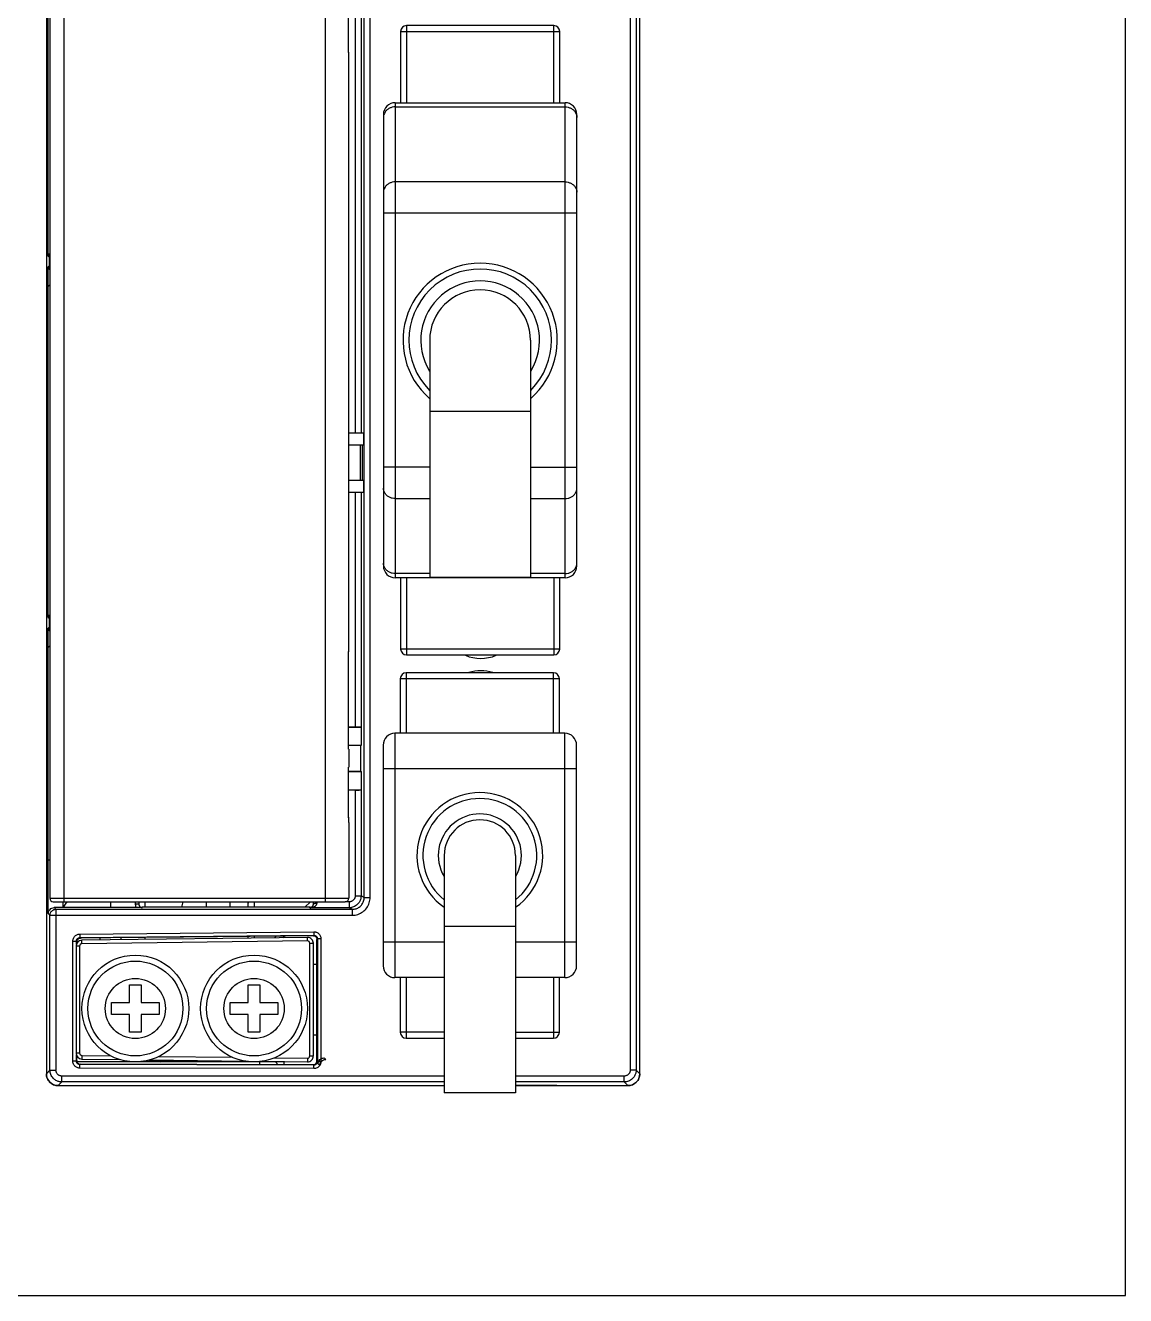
# Model space of a CAD drawing. Header units: millimetres. Extents: x 336 to 12810, y -1577 to 4105.
# Drawn here: x 8696.7 to 8789.4, y 1625.5 to 1732.6 of the extents above; entities that cross this region are included whole.
import ezdxf

# ---------------------------------------------------------------- set-up
doc = ezdxf.new("R2010")
doc.units = ezdxf.units.MM

msp = doc.modelspace()

# ---------------------------------------------------------------- linework, layer by layer
for p, q in [((8789.374, 1625.542), (8789.374, 1855.542)), ((8249.374, 1625.542), (8789.374, 1625.542))]:
    msp.add_line(p, q)
at = {"color": 7, "linetype": 'Continuous'}
for p, q in [((8698.442, 1803.135), (8698.442, 1644.24)), ((8748.442, 1644.24), (8748.442, 1803.135)), ((8747.637, 1770), (8747.637, 1644.546)), ((8748.137, 1769.517), (8748.137, 1644.546)), ((8699.927, 1751.74), (8699.927, 1658.74)), ((8721.927, 1751.74), (8721.927, 1658.74)), ((8698.727, 1751.44), (8698.727, 1659.04)), ((8725.222, 1659.1), (8725.222, 1751.381)), ((8725.722, 1659.1), (8725.722, 1751.381)), ((8698.607, 1713.142), (8698.607, 1746.905)), ((8723.896, 1730.52), (8723.896, 1738.59)), ((8723.901, 1730.532), (8723.901, 1738.59)), ((8724.46, 1736.733), (8724.46, 1698.24)), ((8724.959, 1736.741), (8724.959, 1698.24)), ((8741.192, 1732.59), (8728.792, 1732.59)), ((8728.792, 1732.59), (8728.792, 1726.09)), ((8741.192, 1726.09), (8741.192, 1732.59)), ((8728.292, 1732.09), (8741.692, 1732.09)), ((8728.292, 1732.09), (8728.292, 1726.09)), ((8741.692, 1726.09), (8741.692, 1732.09)), ((8723.896, 1730.52), (8723.901, 1730.532)), ((8723.927, 1680.26), (8723.927, 1729.92)), ((8727.842, 1726.09), (8727.842, 1686.04)), ((8727.842, 1726.09), (8742.142, 1726.09)), ((8742.142, 1686.04), (8742.142, 1726.09)), ((8726.842, 1725.09), (8726.842, 1687.04)), ((8727.842, 1725.733), (8742.142, 1725.733)), ((8743.142, 1687.04), (8743.142, 1725.09)), ((8742.142, 1719.414), (8727.842, 1719.414)), ((8743.142, 1716.772), (8726.842, 1716.772)), ((8698.607, 1713.142), (8698.67, 1713.079)), ((8698.67, 1713.079), (8698.67, 1712.302)), ((8698.67, 1712.302), (8698.608, 1712.24)), ((8698.608, 1710.606), (8698.608, 1712.24)), ((8698.727, 1710.725), (8698.607, 1710.605)), ((8698.607, 1682.692), (8698.607, 1710.605)), ((8730.742, 1706.065), (8730.742, 1686.065)), ((8739.242, 1706.065), (8739.242, 1686.065)), ((8739.242, 1700.065), (8730.742, 1700.065)), ((8725.152, 1698.24), (8723.927, 1698.24)), ((8725.152, 1698.24), (8725.152, 1697.24)), ((8723.927, 1697.24), (8725.152, 1697.24)), ((8724.882, 1697.24), (8724.882, 1694.24)), ((8725.082, 1694.24), (8725.082, 1697.24)), ((8730.742, 1695.359), (8726.842, 1695.359)), ((8739.242, 1695.359), (8743.142, 1695.359)), ((8725.152, 1694.24), (8723.927, 1694.24)), ((8725.152, 1694.24), (8725.152, 1693.24)), ((8725.152, 1693.24), (8723.927, 1693.24)), ((8724.46, 1693.24), (8724.46, 1673.453)), ((8724.959, 1693.24), (8724.959, 1673.445)), ((8727.842, 1692.716), (8730.742, 1692.716)), ((8739.242, 1692.716), (8742.142, 1692.716)), ((8730.742, 1686.398), (8727.842, 1686.398)), ((8742.142, 1686.398), (8739.242, 1686.398)), ((8742.142, 1686.04), (8727.842, 1686.04)), ((8728.292, 1686.04), (8728.292, 1680.04)), ((8728.792, 1686.04), (8728.792, 1679.54)), ((8739.242, 1686.065), (8730.742, 1686.065)), ((8741.192, 1686.04), (8741.192, 1679.54)), ((8741.692, 1680.04), (8741.692, 1686.04)), ((8698.442, 1684.74), (8698.481, 1684.74)), ((8698.481, 1675.74), (8698.481, 1684.74)), ((8698.607, 1682.692), (8698.67, 1682.629)), ((8698.67, 1682.629), (8698.67, 1681.852)), ((8698.67, 1681.852), (8698.608, 1681.79)), ((8698.608, 1680.156), (8698.608, 1681.79)), ((8698.727, 1680.275), (8698.607, 1680.155)), ((8698.607, 1662.24), (8698.607, 1680.155)), ((8741.692, 1680.04), (8728.292, 1680.04)), ((8723.896, 1671.59), (8723.896, 1679.661)), ((8723.901, 1679.648), (8723.896, 1679.661)), ((8723.901, 1671.59), (8723.901, 1679.649)), ((8728.792, 1679.54), (8741.192, 1679.54)), ((8728.767, 1678.04), (8728.767, 1672.94)), ((8741.167, 1678.04), (8728.767, 1678.04)), ((8741.167, 1672.94), (8741.167, 1678.04)), ((8728.267, 1677.54), (8728.267, 1672.94)), ((8741.667, 1677.54), (8728.267, 1677.54)), ((8741.667, 1672.94), (8741.667, 1677.54)), ((8698.442, 1675.74), (8698.481, 1675.74)), ((8724.46, 1673.453), (8723.901, 1673.453)), ((8724.998, 1673.425), (8723.901, 1673.425)), ((8724.959, 1673.445), (8724.998, 1673.425)), ((8724.998, 1671.931), (8724.998, 1673.425)), ((8727.817, 1672.94), (8727.817, 1652.34)), ((8742.117, 1672.94), (8727.817, 1672.94)), ((8742.117, 1652.34), (8742.117, 1672.94)), ((8723.896, 1671.59), (8723.927, 1671.59)), ((8723.901, 1671.931), (8724.998, 1671.931)), ((8724.942, 1671.903), (8723.901, 1671.903)), ((8723.927, 1671.59), (8723.927, 1670.09)), ((8724.942, 1671.903), (8724.998, 1671.931)), ((8724.942, 1669.703), (8724.942, 1671.903)), ((8726.817, 1671.94), (8726.817, 1653.34)), ((8743.117, 1653.34), (8743.117, 1671.94)), ((8723.896, 1666.02), (8723.896, 1670.09)), ((8723.896, 1670.09), (8723.927, 1670.09)), ((8723.901, 1666.032), (8723.901, 1670.09)), ((8724.942, 1669.703), (8723.901, 1669.703)), ((8724.998, 1669.675), (8723.901, 1669.675)), ((8724.942, 1669.703), (8724.998, 1669.675)), ((8724.998, 1668.181), (8724.998, 1669.675)), ((8743.117, 1669.94), (8726.817, 1669.94)), ((8723.901, 1668.181), (8724.998, 1668.181)), ((8724.46, 1668.153), (8723.901, 1668.153)), ((8724.46, 1668.153), (8724.46, 1659.232)), ((8724.959, 1668.161), (8724.998, 1668.181)), ((8724.959, 1668.161), (8724.959, 1659.232)), ((8723.896, 1666.02), (8723.901, 1666.032)), ((8723.927, 1665.42), (8723.927, 1659.04)), ((8698.727, 1662.24), (8698.607, 1662.24)), ((8698.608, 1657.741), (8698.608, 1662.24)), ((8731.967, 1662.64), (8731.967, 1642.64)), ((8737.967, 1662.64), (8737.967, 1642.64)), ((8698.727, 1659.04), (8723.927, 1659.04)), ((8699.027, 1658.74), (8723.627, 1658.74)), ((8699.842, 1658.74), (8699.842, 1658.24)), ((8700.155, 1658.74), (8699.842, 1658.24)), ((8703.842, 1658.74), (8703.842, 1658.24)), ((8705.937, 1658.74), (8705.937, 1658.546)), ((8706.237, 1658.546), (8705.937, 1658.546)), ((8706.237, 1658.74), (8706.237, 1658.546)), ((8706.742, 1658.74), (8706.742, 1658.279)), ((8709.855, 1658.279), (8709.962, 1658.74)), ((8711.942, 1658.279), (8711.942, 1658.74)), ((8713.942, 1658.279), (8713.942, 1658.74)), ((8715.442, 1658.279), (8715.442, 1658.74)), ((8715.942, 1658.74), (8715.942, 1658.279)), ((8720.231, 1658.279), (8720.692, 1658.74)), ((8723.96, 1658.732), (8723.627, 1658.732)), ((8723.96, 1658.732), (8723.96, 1658.232)), ((8724.46, 1659.232), (8724.959, 1659.232)), ((8725.222, 1659.1), (8724.959, 1659.232)), ((8725.222, 1659.1), (8725.722, 1659.1)), ((8698.608, 1657.741), (8698.748, 1657.601)), ((8698.748, 1657.601), (8724.222, 1657.601)), ((8698.748, 1644.546), (8698.748, 1657.601)), ((8699.108, 1658.24), (8699.248, 1658.101)), ((8706.021, 1658.24), (8699.108, 1658.24)), ((8699.248, 1658.101), (8724.222, 1658.101)), ((8699.248, 1658.101), (8699.248, 1644.546)), ((8720.681, 1658.279), (8706.504, 1658.279)), ((8706.537, 1658.246), (8706.504, 1658.279)), ((8720.634, 1658.232), (8720.681, 1658.279)), ((8723.96, 1658.232), (8720.634, 1658.232)), ((8724.222, 1658.101), (8723.96, 1658.232)), ((8724.222, 1658.101), (8724.222, 1657.601)), ((8737.967, 1656.64), (8731.967, 1656.64)), ((8700.671, 1645.318), (8700.671, 1655.415)), ((8700.671, 1655.415), (8700.971, 1655.415)), ((8700.971, 1655.14), (8700.971, 1655.415)), ((8701.004, 1655.223), (8701.004, 1655.382)), ((8701.029, 1655.261), (8701.03, 1655.383)), ((8701.265, 1656.015), (8720.97, 1656.209)), ((8701.265, 1656.015), (8701.268, 1655.715)), ((8701.268, 1655.715), (8720.973, 1655.909)), ((8720.436, 1655.734), (8701.436, 1655.497)), ((8701.44, 1655.197), (8701.436, 1655.497)), ((8720.44, 1655.434), (8701.44, 1655.197)), ((8702.942, 1655.698), (8702.942, 1655.515)), ((8704.742, 1655.538), (8704.742, 1655.715)), ((8706.742, 1655.735), (8706.742, 1655.563)), ((8715.442, 1655.672), (8715.442, 1655.819)), ((8715.942, 1655.824), (8715.942, 1655.678)), ((8717.651, 1655.699), (8717.794, 1655.842)), ((8718.367, 1655.708), (8718.508, 1655.849)), ((8720.44, 1655.434), (8720.436, 1655.734)), ((8720.642, 1645.747), (8720.642, 1655.234)), ((8720.642, 1655.234), (8720.942, 1655.234)), ((8720.942, 1645.747), (8720.942, 1655.234)), ((8720.97, 1656.209), (8720.973, 1655.909)), ((8721.242, 1655.576), (8721.276, 1655.609)), ((8721.242, 1645.29), (8721.242, 1655.565)), ((8721.276, 1655.609), (8721.276, 1645.269)), ((8721.576, 1655.609), (8721.276, 1655.609)), ((8721.576, 1655.609), (8721.576, 1645.269)), ((8731.967, 1655.34), (8726.817, 1655.34)), ((8743.117, 1655.34), (8737.967, 1655.34)), ((8700.942, 1654.997), (8700.942, 1645.984)), ((8701.242, 1654.997), (8700.942, 1654.997)), ((8701.242, 1654.997), (8701.242, 1645.984)), ((8720.942, 1653.49), (8721.242, 1653.49)), ((8731.967, 1652.34), (8727.817, 1652.34)), ((8728.267, 1652.34), (8728.267, 1647.74)), ((8728.767, 1652.34), (8728.767, 1647.24)), ((8742.117, 1652.34), (8737.967, 1652.34)), ((8741.167, 1652.34), (8741.167, 1647.24)), ((8741.667, 1647.74), (8741.667, 1652.34)), ((8705.442, 1650.24), (8705.442, 1651.74)), ((8705.442, 1651.74), (8706.442, 1651.74)), ((8706.442, 1651.74), (8706.442, 1650.24)), ((8715.442, 1651.74), (8716.442, 1651.74)), ((8715.442, 1650.24), (8715.442, 1651.74)), ((8716.442, 1651.74), (8716.442, 1650.24)), ((8703.942, 1649.24), (8703.942, 1650.24)), ((8703.942, 1650.24), (8705.442, 1650.24)), ((8706.442, 1650.24), (8707.942, 1650.24)), ((8707.942, 1650.24), (8707.942, 1649.24)), ((8713.942, 1650.24), (8715.442, 1650.24)), ((8713.942, 1649.24), (8713.942, 1650.24)), ((8716.442, 1650.24), (8717.942, 1650.24)), ((8717.942, 1650.24), (8717.942, 1649.24)), ((8705.442, 1649.24), (8703.942, 1649.24)), ((8705.442, 1647.74), (8705.442, 1649.24)), ((8706.442, 1649.24), (8706.442, 1647.74)), ((8707.942, 1649.24), (8706.442, 1649.24)), ((8715.442, 1649.24), (8713.942, 1649.24)), ((8715.442, 1647.74), (8715.442, 1649.24)), ((8717.942, 1649.24), (8716.442, 1649.24)), ((8716.442, 1649.24), (8716.442, 1647.74)), ((8706.442, 1647.74), (8705.442, 1647.74)), ((8716.442, 1647.74), (8715.442, 1647.74)), ((8731.967, 1647.74), (8728.267, 1647.74)), ((8737.967, 1647.74), (8741.667, 1647.74)), ((8721.242, 1647.49), (8720.942, 1647.49)), ((8728.767, 1647.24), (8731.967, 1647.24)), ((8737.967, 1647.24), (8741.167, 1647.24)), ((8701.242, 1645.984), (8700.942, 1645.984)), ((8700.971, 1645.318), (8700.971, 1645.841)), ((8701.004, 1645.351), (8701.004, 1645.758)), ((8701.005, 1645.351), (8701.006, 1645.755)), ((8701.44, 1645.784), (8701.436, 1645.484)), ((8701.44, 1645.784), (8703.878, 1645.754)), ((8707.902, 1645.703), (8714.145, 1645.625)), ((8717.649, 1645.582), (8720.44, 1645.547)), ((8720.44, 1645.547), (8720.436, 1645.247)), ((8720.642, 1645.747), (8720.942, 1645.747)), ((8721.98, 1645.44), (8721.847, 1645.573)), ((8698.748, 1644.546), (8698.442, 1644.24)), ((8698.748, 1644.546), (8699.248, 1644.546)), ((8700.671, 1645.318), (8700.971, 1645.318)), ((8718.442, 1645.24), (8701.034, 1645.24)), ((8701.269, 1644.718), (8701.27, 1645.018)), ((8720.974, 1644.67), (8701.269, 1644.718)), ((8701.303, 1645.051), (8701.27, 1645.018)), ((8720.975, 1644.97), (8701.27, 1645.018)), ((8720.942, 1644.997), (8701.303, 1645.051)), ((8701.436, 1645.484), (8704.647, 1645.444)), ((8707.137, 1645.413), (8715.215, 1645.312)), ((8707.242, 1645.412), (8707.242, 1645.34)), ((8707.242, 1645.34), (8712.442, 1645.34)), ((8708.064, 1645.24), (8708.174, 1645.34)), ((8711.411, 1645.36), (8711.411, 1645.24)), ((8711.442, 1645.359), (8711.442, 1645.24)), ((8714.855, 1645.317), (8714.883, 1645.286)), ((8716.442, 1645.009), (8716.442, 1645.24)), ((8716.559, 1645.295), (8720.436, 1645.247)), ((8717.978, 1645.005), (8717.742, 1645.24)), ((8718.15, 1645.24), (8718.15, 1645.275)), ((8718.442, 1645.272), (8718.442, 1645.004)), ((8720.975, 1644.97), (8720.942, 1645.003)), ((8720.974, 1644.67), (8720.975, 1644.97)), ((8721.276, 1645.269), (8721.242, 1645.303)), ((8721.576, 1645.269), (8721.276, 1645.269)), ((8721.338, 1645.082), (8721.48, 1644.941)), ((8748.137, 1644.546), (8747.637, 1644.546)), ((8748.137, 1644.546), (8748.442, 1644.24)), ((8699.748, 1643.546), (8699.442, 1643.24)), ((8731.967, 1644.046), (8699.748, 1644.046)), ((8699.748, 1643.546), (8699.748, 1644.046)), ((8731.967, 1643.546), (8699.748, 1643.546)), ((8747.137, 1644.046), (8737.967, 1644.046)), ((8747.137, 1643.546), (8737.967, 1643.546)), ((8747.137, 1643.546), (8747.137, 1644.046)), ((8747.137, 1643.546), (8747.443, 1643.24)), ((8699.442, 1643.24), (8731.967, 1643.24)), ((8737.967, 1642.64), (8731.967, 1642.64)), ((8737.967, 1643.279), (8741.442, 1643.279)), ((8737.967, 1643.24), (8747.442, 1643.24)), ((8741.442, 1643.24), (8741.442, 1643.279))]:
    msp.add_line(p, q, dxfattribs=at)
for centre, radius in [((8705.942, 1649.74), 4.5), ((8715.942, 1649.74), 4.5), ((8705.942, 1649.74), 4), ((8715.942, 1649.74), 4), ((8705.942, 1649.74), 2.537), ((8715.942, 1649.74), 2.537)]:
    msp.add_circle(centre, radius, dxfattribs=at)
for centre, radius, start, end in [((8728.792, 1732.09), 0.5, 90, 180), ((8741.192, 1732.09), 0.5, 0, 90), ((8727.842, 1725.09), 1, 90, 180), ((8742.142, 1725.09), 1, 0, 90), ((8734.992, 1706.065), 6.5, 311.03496, 228.96504), ((8734.992, 1706.065), 6, 315.2713, 224.72879), ((8734.992, 1706.065), 5, 328.70037, 211.29963), ((8734.992, 1706.065), 4.25, 0, 180), ((8727.842, 1687.04), 1, 180, 270), ((8742.142, 1687.04), 1, 270, 0), ((8728.792, 1680.04), 0.5, 180, 270), ((8741.192, 1680.04), 0.5, 270, 0), ((8735.042, 1682.565), 3.317, 247.10304, 292.90247), ((8728.767, 1677.54), 0.5, 90, 180), ((8735.042, 1674.89), 3.317, 72.26015, 107.76051), ((8741.167, 1677.54), 0.5, 0, 90), ((8727.817, 1671.94), 1, 90, 180), ((8742.117, 1671.94), 1, 0, 90), ((8734.967, 1662.64), 5.3, 304.6163, 235.37235), ((8734.967, 1662.64), 4.8, 308.77013, 231.25459), ((8734.967, 1662.64), 3.5, 329.56273, 210.43727), ((8734.967, 1662.64), 3, 0, 180), ((8699.027, 1659.04), 0.3, 180, 270), ((8723.627, 1659.04), 0.3, 270, 0), ((8701.442, 1654.997), 0.5, 90.71616, 180), ((8701.442, 1654.997), 0.2, 90.71616, 180), ((8720.442, 1655.234), 0.5, 0, 90.71616), ((8720.442, 1655.234), 0.2, 0, 90.71616), ((8727.817, 1653.34), 1, 180, 270), ((8742.117, 1653.34), 1, 270, 0), ((8728.767, 1647.74), 0.5, 180, 270), ((8741.167, 1647.74), 0.5, 270, 0), ((8701.442, 1645.984), 0.5, 180, 269.28384), ((8701.442, 1645.984), 0.2, 180, 269.28384), ((8720.442, 1645.747), 0.5, 269.28384, 0), ((8720.442, 1645.747), 0.2, 269.28384, 0), ((8707.242, 1645.84), 0.5, 246.36286, 270), ((8699.442, 1644.24), 1, 180, 270), ((8747.442, 1644.24), 1, 270, 0)]:
    msp.add_arc(centre, radius, start, end, dxfattribs=at)
for points, start_tangent, end_tangent in [([(8723.927, 1729.92), (8723.919, 1730.232), (8723.896, 1730.52)], (-0.0000029, 1), (-0.1048733, 0.9944856)), ([(8723.902, 1730.52), (8723.901, 1730.534)], (-0.0854524, 0.9963423), (-0.0874217, 0.9961714)), ([(8723.927, 1729.919), (8723.926, 1730.081), (8723.912, 1730.382), (8723.902, 1730.52)], (0.0000387, 1), (-0.0854524, 0.9963423)), ([(8726.877, 1725.08), (8726.842, 1724.852)], (-0.2906709, -0.9568231), (0, -1)), ([(8727.842, 1725.733), (8727.584, 1725.703), (8727.342, 1725.615), (8727.135, 1725.475), (8726.976, 1725.292), (8726.877, 1725.08)], (-1, 0), (-0.2906709, -0.9568231)), ([(8742.142, 1725.733), (8742.401, 1725.703), (8742.642, 1725.615), (8742.85, 1725.475), (8743.009, 1725.292), (8743.108, 1725.08)], (1, 0), (0.2906708, -0.9568231)), ([(8743.108, 1725.08), (8743.142, 1724.852)], (0.2906708, -0.9568231), (0, -1)), ([(8727.842, 1719.414), (8727.584, 1719.384), (8727.342, 1719.296), (8727.135, 1719.157), (8726.976, 1718.974), (8726.877, 1718.762), (8726.842, 1718.534)], (-1, 0), (0, -1)), ([(8742.142, 1719.414), (8742.401, 1719.384), (8742.642, 1719.296), (8742.85, 1719.157), (8743.009, 1718.974), (8743.108, 1718.762), (8743.142, 1718.534)], (1, 0), (0, -1)), ([(8698.607, 1713.142), (8698.647, 1713.292), (8698.723, 1713.379)], (0, 1), (0.7901736, 0.612883)), ([(8698.723, 1713.25), (8698.71, 1713.229), (8698.67, 1713.079)], (-0.5690217, -0.8223225), (-0.0003046, -1)), ([(8698.67, 1713.079), (8698.715, 1713.078), (8698.727, 1713.079)], (0.9282475, -0.3719631), (0.9996401, 0.0268277)), ([(8698.722, 1712.005), (8698.648, 1712.09), (8698.608, 1712.24)], (-0.7849729, 0.6195301), (0, 1)), ([(8698.728, 1712.302), (8698.694, 1712.303), (8698.67, 1712.302)], (-0.9991369, -0.0415377), (-0.9292574, -0.369433)), ([(8698.723, 1712.131), (8698.71, 1712.152), (8698.67, 1712.302)], (-0.5690216, 0.8223226), (-0.0003046, 1)), ([(8727.842, 1692.716), (8727.584, 1692.746), (8727.342, 1692.834), (8727.135, 1692.974), (8726.976, 1693.157), (8726.877, 1693.369), (8726.842, 1693.597)], (-1, 0), (0, 1)), ([(8742.142, 1692.716), (8742.401, 1692.746), (8742.642, 1692.834), (8742.85, 1692.974), (8743.009, 1693.157), (8743.108, 1693.369), (8743.142, 1693.597)], (1, 0), (0, 1)), ([(8727.842, 1686.398), (8727.584, 1686.428), (8727.342, 1686.516), (8727.135, 1686.656), (8726.976, 1686.838), (8726.877, 1687.051), (8726.842, 1687.279)], (-1, 0), (0, 1)), ([(8743.108, 1687.051), (8743.142, 1687.279)], (0.2906709, 0.9568231), (0, 1)), ([(8742.142, 1686.398), (8742.401, 1686.428), (8742.642, 1686.516), (8742.85, 1686.656), (8743.009, 1686.838), (8743.108, 1687.051)], (1, 0), (0.2906709, 0.9568231)), ([(8698.607, 1682.692), (8698.647, 1682.842), (8698.723, 1682.929)], (0, 1), (0.7901736, 0.612883)), ([(8698.723, 1682.8), (8698.71, 1682.779), (8698.67, 1682.629)], (-0.5690217, -0.8223225), (-0.0003046, -1)), ([(8698.67, 1682.629), (8698.715, 1682.628), (8698.727, 1682.629)], (0.9282475, -0.3719631), (0.9996401, 0.0268277)), ([(8698.722, 1681.555), (8698.648, 1681.64), (8698.608, 1681.79)], (-0.7849729, 0.6195301), (0, 1)), ([(8698.728, 1681.852), (8698.694, 1681.853), (8698.67, 1681.852)], (-0.9991369, -0.0415377), (-0.9292574, -0.369433)), ([(8698.723, 1681.681), (8698.71, 1681.702), (8698.67, 1681.852)], (-0.5690216, 0.8223226), (-0.0003046, 1)), ([(8723.896, 1679.661), (8723.919, 1679.953), (8723.927, 1680.26)], (0.1048684, 0.9944861), (0.0001261, 1)), ([(8723.902, 1679.661), (8723.912, 1679.787), (8723.925, 1680.088), (8723.927, 1680.26)], (0.085413, 0.9963456), (0.000108, 1)), ([(8723.901, 1679.647), (8723.902, 1679.661)], (0.0873967, 0.9961736), (0.085413, 0.9963456)), ([(8724.959, 1673.445), (8724.916, 1673.448), (8724.807, 1673.45), (8724.647, 1673.452), (8724.46, 1673.453)], (-0.8944817, 0.4471046), (-1, 0)), ([(8724.46, 1668.153), (8724.647, 1668.154), (8724.807, 1668.155), (8724.916, 1668.158), (8724.959, 1668.161)], (1, 0), (0.8944817, 0.4471046)), ([(8723.927, 1665.42), (8723.919, 1665.732), (8723.896, 1666.02)], (-0.0000029, 1), (-0.1048733, 0.9944856)), ([(8723.902, 1666.02), (8723.901, 1666.034)], (-0.0854524, 0.9963423), (-0.0874217, 0.9961714)), ([(8723.927, 1665.419), (8723.926, 1665.581), (8723.912, 1665.882), (8723.902, 1666.02)], (0.0000387, 1), (-0.0854524, 0.9963423)), ([(8705.937, 1658.546), (8705.941, 1658.477), (8705.955, 1658.403), (8705.98, 1658.323)], (0.0000101, -1), (0.371418, -0.9284658)), ([(8706.237, 1658.546), (8706.239, 1658.509), (8706.247, 1658.47), (8706.262, 1658.427)], (0.0003111, -1), (0.3949433, -0.9187055)), ([(8706.262, 1658.427), (8706.285, 1658.384), (8706.318, 1658.341), (8706.325, 1658.334)], (0.3949433, -0.9187055), (0.706504, -0.707709)), ([(8706.292, 1658.367), (8706.354, 1658.319)], (0.7071068, -0.7071068), (0.867064, -0.4981968)), ([(8715.442, 1658.49), (8715.483, 1658.688)], (0, 1), (0.3935544, 0.9193013)), ([(8720.634, 1658.232), (8720.738, 1658.239), (8720.83, 1658.254), (8720.911, 1658.276), (8720.981, 1658.302), (8721.042, 1658.333), (8721.095, 1658.366), (8721.139, 1658.401), (8721.174, 1658.437)], (0.9999233, 0.0123824), (0.6543562, 0.7561865)), ([(8720.855, 1658.329), (8720.869, 1658.344), (8720.891, 1658.372), (8720.91, 1658.402)], (0.7066914, 0.7075219), (0.4797745, 0.8773918)), ([(8720.91, 1658.402), (8720.924, 1658.432), (8720.936, 1658.465), (8720.944, 1658.502)], (0.4797745, 0.8773918), (0.152666, 0.9882778)), ([(8720.944, 1658.502), (8720.947, 1658.546)], (0.152666, 0.9882778), (0.0086662, 0.9999624)), ([(8720.947, 1658.546), (8720.986, 1658.581), (8721.096, 1658.606)], (-0.0726916, 0.9973545), (0.9937509, 0.1116207)), ([(8720.947, 1658.546), (8720.948, 1658.642)], (0.004175, 0.9999913), (0.0019762, 0.999998)), ([(8720.948, 1658.642), (8720.948, 1658.732)], (0.0019762, 0.999998), (-0.0000047, 1)), ([(8721.096, 1658.606), (8721.247, 1658.615)], (0.9937509, 0.1116207), (0.9999922, -0.0039524)), ([(8721.174, 1658.437), (8721.203, 1658.475)], (0.6543562, 0.7561865), (0.5463375, 0.8375651)), ([(8721.203, 1658.475), (8721.225, 1658.515), (8721.241, 1658.562), (8721.247, 1658.615)], (0.5463375, 0.8375651), (0.0067909, 0.9999769)), ([(8721.247, 1658.615), (8721.248, 1658.676), (8721.248, 1658.732)], (0.0066835, 0.9999777), (0.0000004, 1)), ([(8724.46, 1659.232), (8724.455, 1659.167), (8724.443, 1659.105), (8724.423, 1659.043), (8724.392, 1658.981), (8724.351, 1658.92), (8724.297, 1658.862), (8724.228, 1658.81), (8724.147, 1658.768), (8724.055, 1658.741), (8723.96, 1658.732)], (-0.0000186, -1), (-1, 0.0000703)), ([(8724.959, 1659.232), (8724.951, 1659.102), (8724.927, 1658.978), (8724.885, 1658.854), (8724.825, 1658.731), (8724.742, 1658.609), (8724.633, 1658.493), (8724.497, 1658.388), (8724.333, 1658.304), (8724.151, 1658.25), (8723.96, 1658.232)], (-0.0003135, -1), (-1, -0.0002872)), ([(8724.222, 1657.601), (8724.686, 1657.674), (8725.104, 1657.887), (8725.436, 1658.219), (8725.649, 1658.636), (8725.722, 1659.1)], (1, -0.0001157), (0.0000935, 1)), ([(8724.222, 1658.101), (8724.532, 1658.15), (8724.81, 1658.292), (8725.032, 1658.512), (8725.173, 1658.79), (8725.222, 1659.1)], (0.9999999, -0.0003345), (-0.0002775, 1)), ([(8698.608, 1657.741), (8698.646, 1657.932), (8698.755, 1658.094), (8698.917, 1658.202), (8699.108, 1658.24)], (0, 1), (1, 0)), ([(8698.748, 1657.601), (8698.758, 1657.699), (8698.791, 1657.803), (8698.853, 1657.907), (8698.949, 1658.001), (8699.082, 1658.072), (8699.248, 1658.101)], (0.0003046, 1), (1, 0.0003046)), ([(8705.98, 1658.323), (8706.021, 1658.24)], (0.371418, -0.9284658), (0.5089078, -0.8608211)), ([(8706.203, 1658.241), (8706.021, 1658.24)], (-0.9999728, -0.0073716), (-1, 0.0000003)), ([(8706.537, 1658.246), (8706.375, 1658.243), (8706.203, 1658.241)], (-0.9998474, -0.017468), (-0.9999728, -0.0073716)), ([(8706.325, 1658.334), (8706.362, 1658.302), (8706.415, 1658.272), (8706.475, 1658.252), (8706.537, 1658.246)], (0.706504, -0.707709), (1, -0.0002622)), ([(8706.354, 1658.319), (8706.504, 1658.279)], (0.867064, -0.4981968), (1, 0)), ([(8720.681, 1658.279), (8720.831, 1658.319), (8720.852, 1658.332)], (1, 0), (0.8219276, 0.569592)), ([(8700.671, 1655.415), (8700.678, 1655.505), (8700.701, 1655.602), (8700.745, 1655.703), (8700.812, 1655.801), (8700.902, 1655.888), (8701.01, 1655.955), (8701.133, 1655.999), (8701.265, 1656.015)], (-0.0000028, 1), (0.9999509, 0.0099084)), ([(8700.971, 1655.415), (8700.974, 1655.46), (8700.986, 1655.509), (8701.008, 1655.559), (8701.041, 1655.608), (8701.086, 1655.651), (8701.141, 1655.685), (8701.202, 1655.707), (8701.268, 1655.715)], (-0.0003036, 1), (0.999954, 0.0095902)), ([(8701.004, 1655.382), (8701.044, 1655.531), (8701.152, 1655.641), (8701.311, 1655.682)], (0, 1), (0.9999514, 0.009863)), ([(8701.03, 1655.383), (8701.069, 1655.532), (8701.175, 1655.64)], (0.0024659, 0.999997), (0.8525367, 0.5226673)), ([(8701.175, 1655.64), (8701.28, 1655.679)], (0.8525367, 0.5226673), (0.9886039, 0.1505399)), ([(8701.28, 1655.679), (8701.311, 1655.682)], (0.9886039, 0.1505399), (0.9999565, 0.0093299)), ([(8701.434, 1655.683), (8701.301, 1655.682)], (-0.9999523, -0.0097638), (-0.9999523, -0.0097642)), ([(8720.435, 1655.868), (8714.493, 1655.81), (8707.949, 1655.747), (8701.434, 1655.683)], (-0.9999534, -0.0096531), (-0.9999523, -0.0097638)), ([(8720.937, 1655.873), (8720.435, 1655.868)], (-0.9999535, -0.009648), (-0.9999534, -0.0096531)), ([(8720.937, 1655.873), (8721.094, 1655.831), (8721.207, 1655.713), (8721.242, 1655.576)], (0.9999535, 0.009648), (0.0134265, -0.9999099)), ([(8720.97, 1656.209), (8721.06, 1656.203), (8721.158, 1656.181), (8721.259, 1656.138), (8721.359, 1656.071), (8721.447, 1655.98), (8721.516, 1655.869), (8721.56, 1655.744), (8721.576, 1655.609)], (0.9999513, 0.009868), (0.000075, -1)), ([(8720.973, 1655.909), (8721.018, 1655.906), (8721.067, 1655.895), (8721.118, 1655.873), (8721.167, 1655.84), (8721.211, 1655.795), (8721.246, 1655.739), (8721.268, 1655.677), (8721.276, 1655.609)], (0.9999482, 0.010174), (-0.0002594, -1)), ([(8721.338, 1645.082), (8721.363, 1645.234), (8721.434, 1645.371), (8721.544, 1645.48), (8721.684, 1645.55), (8721.847, 1645.573)], (0, 1), (0.9998529, -0.0171505)), ([(8699.748, 1643.546), (8699.623, 1643.554), (8699.501, 1643.577), (8699.377, 1643.618), (8699.252, 1643.678), (8699.127, 1643.762), (8699.008, 1643.873), (8698.902, 1644.014), (8698.818, 1644.179), (8698.766, 1644.36), (8698.748, 1644.546)], (-1, 0.0001505), (-0.0001497, 1)), ([(8699.748, 1644.046), (8699.686, 1644.05), (8699.624, 1644.061), (8699.562, 1644.082), (8699.5, 1644.112), (8699.438, 1644.154), (8699.378, 1644.21), (8699.325, 1644.28), (8699.283, 1644.362), (8699.257, 1644.453), (8699.248, 1644.546)], (-1, -0.0000037), (0.0000084, 1)), ([(8701.269, 1644.718), (8701.179, 1644.725), (8701.082, 1644.749), (8700.981, 1644.793), (8700.883, 1644.86), (8700.796, 1644.951), (8700.729, 1645.061), (8700.686, 1645.185), (8700.671, 1645.318)], (-0.999997, 0.0024622), (-0.0000565, 1)), ([(8701.225, 1645.022), (8701.176, 1645.033), (8701.126, 1645.055), (8701.077, 1645.089), (8701.033, 1645.134), (8701, 1645.189), (8700.978, 1645.252), (8700.971, 1645.318)], (-0.9882978, 0.1525369), (0.0002678, 1)), ([(8701.005, 1645.349), (8701.044, 1645.201), (8701.154, 1645.092), (8701.303, 1645.051)], (0, -1), (0.999997, -0.0024659)), ([(8701.27, 1645.018), (8701.225, 1645.022)], (-0.9999977, 0.0021595), (-0.9882978, 0.1525369)), ([(8720.942, 1645.003), (8721.092, 1645.043), (8721.202, 1645.153), (8721.242, 1645.303)], (0.9999969, -0.0024807), (-0.0000149, 1)), ([(8721.576, 1645.269), (8721.569, 1645.183), (8721.549, 1645.093), (8721.511, 1644.998), (8721.449, 1644.901), (8721.362, 1644.81), (8721.249, 1644.735), (8721.117, 1644.686), (8720.974, 1644.67)], (0.0000117, -1), (-0.9999971, 0.0024111)), ([(8721.276, 1645.269), (8721.273, 1645.226), (8721.262, 1645.181), (8721.243, 1645.134), (8721.213, 1645.085), (8721.169, 1645.04), (8721.113, 1645.002), (8721.047, 1644.978), (8720.975, 1644.97)], (0.0003126, -1), (-0.9999963, 0.002736)), ([(8721.48, 1644.941), (8721.518, 1645.132), (8721.626, 1645.294), (8721.788, 1645.402), (8721.98, 1645.44)], (0, 1), (1, 0)), ([(8748.137, 1644.546), (8748.129, 1644.421), (8748.106, 1644.299), (8748.065, 1644.175), (8748.005, 1644.05), (8747.921, 1643.925), (8747.809, 1643.806), (8747.669, 1643.699), (8747.504, 1643.616), (8747.323, 1643.564), (8747.137, 1643.546)], (-0.0001505, -1), (-1, -0.0001497)), ([(8747.637, 1644.546), (8747.633, 1644.484), (8747.621, 1644.422), (8747.601, 1644.36), (8747.571, 1644.298), (8747.529, 1644.236), (8747.473, 1644.176), (8747.403, 1644.123), (8747.321, 1644.081), (8747.23, 1644.055), (8747.137, 1644.046)], (0.0000037, -1), (-1, 0.0000084)), ([(8699.442, 1643.24), (8699.06, 1643.317), (8698.735, 1643.533), (8698.519, 1643.858), (8698.442, 1644.24)], (-1, 0), (0, 1)), ([(8748.442, 1644.24), (8748.366, 1643.858), (8748.15, 1643.533), (8747.825, 1643.317), (8747.443, 1643.24)], (0, -1), (-1, 0))]:
    msp.add_spline(points, degree=3, dxfattribs=dict(at, start_tangent=start_tangent, end_tangent=end_tangent))

doc.saveas('drawing.dxf')
